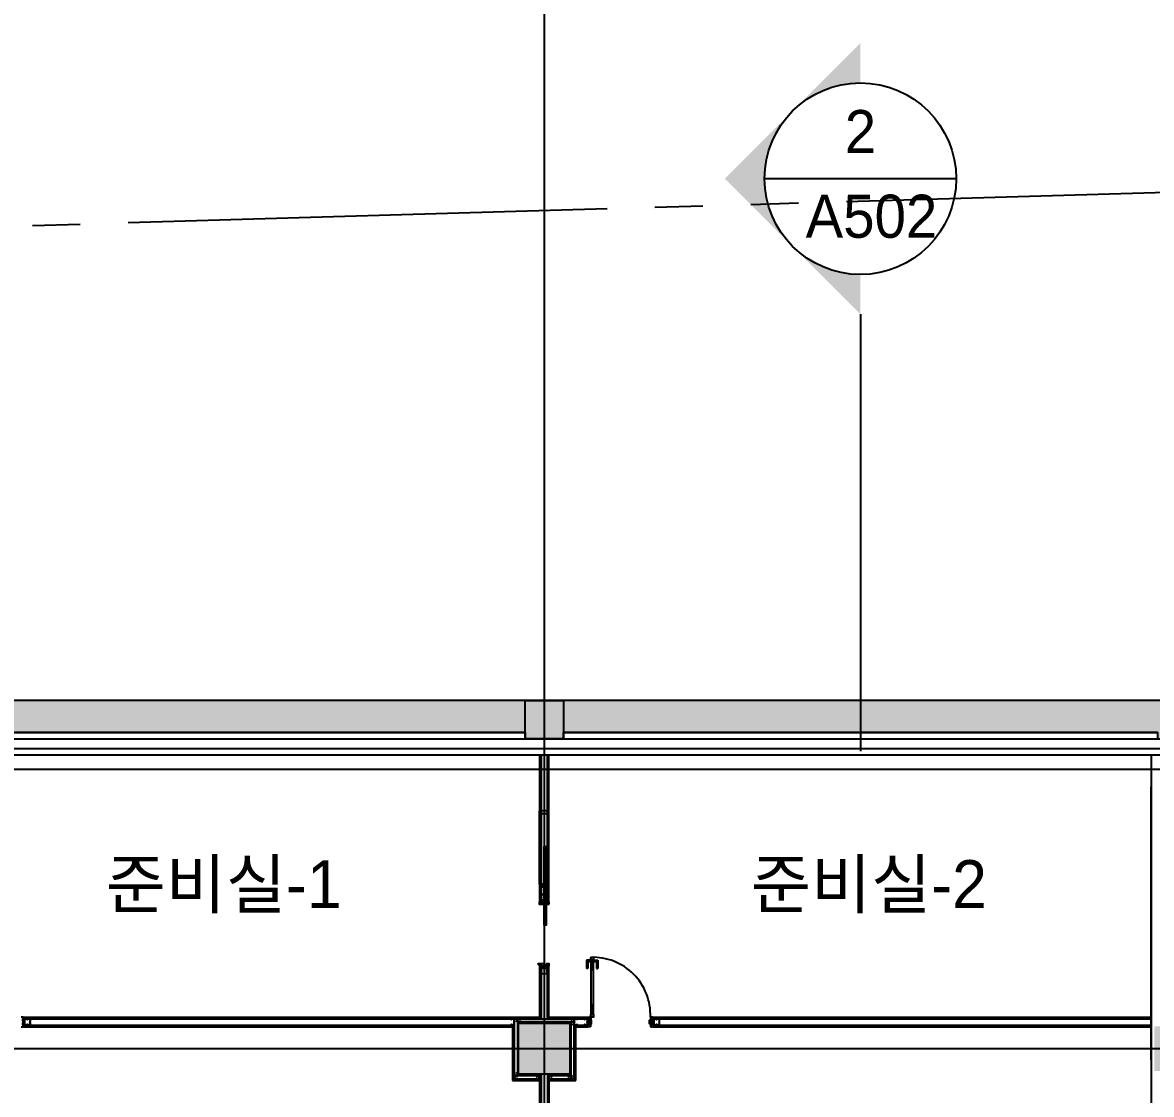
# Model space of a CAD drawing. Header units: metres. Extents: x 630750 to 860239, y 578133 to 726633.
# Drawn here: x 710038 to 727711, y 691096 to 707875 of the extents above; entities that cross this region are included whole.
import ezdxf
from ezdxf.enums import TextEntityAlignment as Align

# ---------------------------------------------------------------- set-up
doc = ezdxf.new("R2010")
doc.units = ezdxf.units.M
doc.header["$LTSCALE"] = 300
for name, pattern in [('SITE$0$ACAD$0$DASHED', [19.05, 12.7, -6.35]), ('SITE$0$PROPERTY', [37.5, 25, -2.5, 2.5, -2.5, 2.5, -2.5]), ('업무시설_xr-base$0$CONTINOUS', [0])]:
    doc.linetypes.add(name, pattern=pattern)
for name, color, linetype in [('A-CEN-1', 1, 'Continuous'), ('A-CON', 2, 'Continuous'), ('A-DOR', 4, 'Continuous'), ('A-SYM1', 7, 'Continuous'), ('A-TXT', 3, 'Continuous'), ('A-WAL-BLK', 3, 'Continuous'), ('A-WAL-DW', 7, 'Continuous'), ('A-WALL-CONC', 2, 'Continuous'), ('F-DOOR_FRAME', 4, 'Continuous'), ('KUK-DOOR', 4, 'Continuous'), ('KUK-DOOR-FRAME', 4, 'Continuous'), ('KUK-DRYWALL', 4, 'Continuous'), ('KUK-석고보드', 201, 'Continuous'), ('SITE$0$C-PROP', 72, 'SITE$0$ACAD$0$DASHED'), ('SYM', 7, 'Continuous')]:
    doc.layers.add(name, color=color, linetype=linetype)
doc.layers.add('tel 1구', color=7, linetype='Continuous', lineweight=5, true_color=0x0074cb)
doc.styles.add('돋움', font='')
doc.styles.get('돋움').set_extended_font_data('Dotum')

# ---------------------------------------------------------------- blocks, each defined once
blk = doc.blocks.new('힌지')
at = {"layer": 'F-DOOR_FRAME', "color": 175}
for p, q in [((444294, 289040, 0), (444262, 289040, 0)), ((444294, 289040, 0), (444262, 289040, 0)), ((444278, 289049, 0), (444278, 289021, 0))]:
    blk.add_line(p, q, dxfattribs=at)
at = {"layer": 'F-DOOR_FRAME', "color": 175, "elevation": 0}
for points in [[(444276, 289042), (444276, 289077), (444273, 289077), (444273, 289042), (444271, 289035, -0.190658), (444275, 289039)], [(444282, 289042), (444282, 289077), (444279, 289077), (444279, 289042), (444280, 289039, -0.190658), (444285, 289035)]]:
    blk.add_lwpolyline(points, format="xyb", close=True, dxfattribs=at)
at = {"layer": 'F-DOOR_FRAME', "color": 175}
blk.add_circle((444278, 289035, 0), 8, dxfattribs=at)
blk = doc.blocks.new('VIP화장실도어-1000')
at = {"layer": 'KUK-DOOR', "color": 1}
for p, q in [((1257083, 575369, 0), (1257118, 575419, 0)), ((1257083, 575319, 0), (1257118, 575369, 0)), ((1257083, 575269, 0), (1257118, 575319, 0)), ((1257083, 574671, 0), (1257118, 574721, 0)), ((1257083, 574621, 0), (1257118, 574671, 0)), ((1257083, 574571, 0), (1257118, 574621, 0))]:
    blk.add_line(p, q, dxfattribs=at)
at = {"layer": 'KUK-DOOR', "color": 8}
blk.add_line((1257083, 574721, 0), (1257118, 574721, 0), dxfattribs=at)
at = {"layer": 'KUK-DOOR', "color": 6}
for p, q in [((1257013, 574569, 0), (1257013, 574699, 0)), ((1257033, 574699, 0), (1257013, 574699, 0)), ((1257073, 574569, 0), (1257013, 574569, 0)), ((1257033, 574589, 0), (1257033, 574699, 0)), ((1257073, 574589, 0), (1257033, 574589, 0)), ((1257073, 574604, 0), (1257073, 574553, 0)), ((1257078, 574604, 0), (1257073, 574604, 0)), ((1257073, 574553, 0), (1257078, 574553, 6433)), ((1257123, 574604, -6433), (1257128, 574604, -6433)), ((1257128, 574553, -6433), (1257123, 574553, 0)), ((1257128, 574604, -6433), (1257128, 574553, -6433)), ((1257128, 574589, -6433), (1257168, 574589, -6433)), ((1257128, 574569, -6433), (1257188, 574569, -6433)), ((1257168, 574589, -6433), (1257168, 574699, -6433)), ((1257168, 574699, -6433), (1257188, 574699, -6433)), ((1257188, 574569, -6433), (1257188, 574699, -6433))]:
    blk.add_line(p, q, dxfattribs=at)
at = {"layer": 'KUK-DOOR', "color": 251}
for p, q in [((1257078, 574604, 0), (1257073, 574604, 0)), ((1257078, 574602, 0), (1257073, 574602, 0)), ((1257078, 574601, 0), (1257073, 574601, 0)), ((1257078, 574598, 0), (1257073, 574598, 0)), ((1257078, 574594, 0), (1257073, 574594, 0)), ((1257078, 574588, 0), (1257073, 574588, 0)), ((1257078, 574570, 0), (1257073, 574570, 0)), ((1257078, 574564, 0), (1257073, 574564, 0)), ((1257078, 574559, 0), (1257073, 574559, 0)), ((1257078, 574556, 0), (1257073, 574556, 0)), ((1257078, 574555, 0), (1257073, 574555, 0)), ((1257123, 574604, -6433), (1257128, 574604, -6433)), ((1257123, 574602, -6433), (1257128, 574602, -6433)), ((1257123, 574601, -6433), (1257128, 574601, -6433)), ((1257123, 574598, -6433), (1257128, 574598, -6433)), ((1257123, 574594, -6433), (1257128, 574594, -6433)), ((1257123, 574588, -6433), (1257128, 574588, -6433)), ((1257123, 574570, -6433), (1257128, 574570, -6433)), ((1257123, 574564, -6433), (1257128, 574564, -6433)), ((1257123, 574559, -6433), (1257128, 574559, -6433)), ((1257123, 574556, -6433), (1257128, 574556, -6433)), ((1257123, 574555, -6433), (1257128, 574555, -6433))]:
    blk.add_line(p, q, dxfattribs=at)
at = {"layer": 'KUK-DOOR', "color": 7, "elevation": 0}
for points in [[(1257123, 575419), (1257078, 575419), (1257078, 575459), (1257082, 575459), (1257082, 575459), (1257123, 575459), (1257123, 575419)], [(1257078, 575419), (1257078, 574571)], [(1257123, 574571), (1257123, 575419)], [(1257123, 574534), (1257123, 574525), (1257078, 574528), (1257078, 574571), (1257123, 574571), (1257123, 574534)]]:
    blk.add_lwpolyline(points, dxfattribs=at)
at = {"layer": 'KUK-DOOR', "color": 1, "elevation": 0}
blk.add_lwpolyline([(1257123, 575419), (1257083, 575419)], dxfattribs=at)
for points in [[(1257083, 575369), (1257083, 575419), (1257118, 575419), (1257118, 575369)], [(1257083, 575319), (1257083, 575369), (1257118, 575369), (1257118, 575319)], [(1257083, 575269), (1257083, 575319), (1257118, 575319), (1257118, 575269)], [(1257083, 574721), (1257083, 575269), (1257118, 575269), (1257118, 574721)], [(1257083, 574671), (1257083, 574721), (1257118, 574721), (1257118, 574671)], [(1257083, 574621), (1257083, 574671), (1257118, 574671), (1257118, 574621)], [(1257083, 574571), (1257083, 574621), (1257118, 574621), (1257118, 574571)]]:
    blk.add_lwpolyline(points, close=True, dxfattribs=at)
at = {"layer": 'KUK-DOOR', "color": 1}
blk.add_arc((1257089, 575425, 0), 901, 177.8483, 272.1517, dxfattribs=at)
blk = doc.blocks.new('con1')
at = {"layer": 'A-WALL-CONC', "linetype": '업무시설_xr-base$0$CONTINOUS'}
h = blk.add_hatch(color=253, dxfattribs=at)
h.dxf.hatch_style = 1
h.paths.add_polyline_path([(-374646, -269622), (-374446, -269622), (-374446, -269722), (-371796, -269722), (-371796, -267322), (-373346, -267322), (-373346, -267122), (-371796, -267122), (-371796, -260922), (-374446, -260922), (-374446, -267122), (-374346, -267122), (-374346, -267322), (-374446, -267322), (-374446, -268622), (-374646, -268622), (-374646, -260722), (-371596, -260722), (-371596, -269922), (-374646, -269922)], flags=17)
h.paths.add_polyline_path([(-391746, -248122), (-391746, -280472), (-393546, -280472), (-393546, -307972), (-398546, -307972), (-398546, -316999), (-351809, -331181), (-336470, -331181), (-334660, -325216), (-326598, -327662), (-326511, -327375), (-334860, -324841), (-335147, -325787), (-335530, -325670), (-335733, -326340), (-335350, -326456), (-336424, -329997), (-336807, -329881), (-337010, -330551), (-336628, -330667), (-336693, -330881), (-351764, -330881), (-352556, -330641), (-352397, -330114), (-353162, -329882), (-353322, -330408), (-362030, -327766), (-361870, -327240), (-362636, -327007), (-362795, -327534), (-374661, -323933), (-374501, -323407), (-375267, -323174), (-375427, -323701), (-380977, -322017), (-380817, -321490), (-381583, -321258), (-381742, -321784), (-392780, -318435), (-392649, -318004), (-393319, -317801), (-393362, -317945), (-397946, -316554), (-397946, -308572), (-393146, -308572), (-393146, -306522), (-391146, -306522), (-391146, -306122), (-392796, -306122), (-392796, -305522), (-393146, -305522), (-393146, -299422), (-391146, -299422), (-391146, -299022), (-393146, -299022), (-393146, -296322), (-392796, -296322), (-392796, -295622), (-393146, -295622), (-393146, -293122), (-391146, -293122), (-391146, -292722), (-393146, -292722), (-393146, -287472), (-391146, -287472), (-391146, -287072), (-393146, -287072), (-393146, -286422), (-392796, -286422), (-392796, -285722), (-393146, -285722), (-393146, -281172), (-392846, -281172), (-392846, -280872), (-391246, -280872), (-391246, -276472), (-391146, -276472), (-391146, -275872), (-391246, -275872), (-391246, -269872), (-391146, -269872), (-391146, -269272), (-391246, -269272), (-391246, -261372), (-391146, -261372), (-391146, -260772), (-391246, -260772), (-391246, -248722), (-391146, -248722), (-391146, -248622), (-384196, -248622), (-384196, -248722), (-383596, -248722), (-383596, -248622), (-374596, -248622), (-374596, -248722), (-373996, -248722), (-373996, -248622), (-364696, -248622), (-364696, -248722), (-364096, -248722), (-364096, -248622), (-354796, -248622), (-354796, -248722), (-354196, -248722), (-354196, -248622), (-344896, -248622), (-344896, -248722), (-344296, -248722), (-344296, -248622), (-334996, -248622), (-334996, -248722), (-334396, -248722), (-334396, -248622), (-325096, -248622), (-325096, -248722), (-324496, -248722), (-324496, -248622), (-318496, -248622), (-318496, -248722), (-317896, -248722), (-317896, -248622), (-309996, -248622), (-309996, -248722), (-309396, -248722), (-309396, -248622), (-302496, -248622), (-302496, -248722), (-301896, -248722), (-301896, -248522), (-299646, -248522), (-299646, -249472), (-302346, -249472), (-302346, -249672), (-299646, -249672), (-299646, -257472), (-302346, -257472), (-302346, -260722), (-302546, -260722), (-302546, -261422), (-302346, -261422), (-302346, -269222), (-302546, -269222), (-302546, -269922), (-302346, -269922), (-302346, -275822), (-302546, -275822), (-302546, -276522), (-302346, -276522), (-302346, -285722), (-302546, -285722), (-302546, -286422), (-302346, -286422), (-302346, -295622), (-302546, -295622), (-302546, -296322), (-302346, -296322), (-302346, -302072), (-302546, -302072), (-302546, -303072), (-302146, -303072), (-302146, -311972), (-302546, -311972), (-302546, -312972), (-302146, -312972), (-302146, -318572), (-302546, -318572), (-302546, -319572), (-302146, -319572), (-302146, -327072), (-302646, -327072), (-302646, -327872), (-302246, -327872), (-302246, -333872), (-302596, -333872), (-302596, -334572), (-302046, -334572), (-302046, -334903), (-302663, -334716), (-302721, -334907), (-301846, -335173), (-301846, -257872), (-299246, -257872), (-299246, -248122)])
h = blk.add_hatch(color=253, dxfattribs=at)
h.dxf.hatch_style = 1
h.paths.add_polyline_path([(-393546, -280472), (-393546, -307972), (-398546, -307972), (-398546, -316999), (-351809, -331181), (-336470, -331181), (-334660, -325216), (-326598, -327662), (-326511, -327375), (-334860, -324841), (-335147, -325787), (-335530, -325670), (-335733, -326340), (-335350, -326456), (-336424, -329997), (-336807, -329881), (-337010, -330551), (-336628, -330667), (-336693, -330881), (-351764, -330881), (-352556, -330641), (-352397, -330114), (-353162, -329882), (-353322, -330408), (-362030, -327766), (-361870, -327240), (-362636, -327007), (-362795, -327534), (-374661, -323933), (-374501, -323407), (-375267, -323174), (-375427, -323701), (-380977, -322017), (-380817, -321490), (-381583, -321258), (-381742, -321784), (-392780, -318435), (-392649, -318004), (-393319, -317801), (-393362, -317945), (-397946, -316554), (-397946, -308572), (-393146, -308572), (-393146, -306522), (-391146, -306522), (-391146, -306122), (-392796, -306122), (-392796, -305522), (-393146, -305522), (-393146, -299422), (-391146, -299422), (-391146, -299022), (-393146, -299022), (-393146, -296322), (-392796, -296322), (-392796, -295622), (-393146, -295622), (-393146, -293122), (-391146, -293122), (-391146, -292722), (-393146, -292722), (-393146, -287472), (-391146, -287472), (-391146, -287072), (-393146, -287072), (-393146, -286422), (-392796, -286422), (-392796, -285722), (-393146, -285722), (-393151, -281172), (-392846, -281172), (-392846, -280872), (-391246, -280872), (-391246, -276472), (-391146, -276472), (-391146, -275872), (-391246, -275872), (-391246, -269872), (-391146, -269872), (-391146, -269272), (-391246, -269272), (-391246, -261372), (-391146, -261372), (-391146, -260772), (-391246, -260772), (-391246, -248722), (-391146, -248722), (-391146, -248622), (-384196, -248622), (-384196, -248722), (-383596, -248722), (-383596, -248622), (-374596, -248622), (-374596, -248722), (-373996, -248722), (-373996, -248622), (-364696, -248622), (-364696, -248722), (-364096, -248722), (-364096, -248622), (-354796, -248622), (-354796, -248722), (-354196, -248722), (-354196, -248622), (-344896, -248622), (-344896, -248722), (-344296, -248722), (-344296, -248622), (-334996, -248622), (-334996, -248722), (-334396, -248722), (-334396, -248622), (-325096, -248622), (-325096, -248722), (-324496, -248722), (-324496, -248622), (-318496, -248622), (-318496, -248722), (-317896, -248722), (-317896, -248622), (-309996, -248622), (-309996, -248722), (-309396, -248722), (-309396, -248622), (-302496, -248622), (-302496, -248722), (-301896, -248722), (-301896, -248522), (-299646, -248522), (-299646, -249472), (-302346, -249472), (-302346, -249672), (-299646, -249672), (-299646, -257472), (-302346, -257472), (-302346, -260722), (-302546, -260722), (-302546, -261422), (-302346, -261422), (-302346, -269222), (-302546, -269222), (-302546, -269922), (-302346, -269922), (-302346, -275822), (-302546, -275822), (-302546, -276522), (-302346, -276522), (-302346, -285722), (-302546, -285722), (-302546, -286422), (-302346, -286422), (-302346, -295622), (-302546, -295622), (-302546, -296322), (-302346, -296322), (-302346, -302072), (-302546, -302072), (-302546, -303072), (-302146, -303072), (-302146, -311972), (-302546, -311972), (-302546, -312972), (-302146, -312972), (-302146, -318572), (-302546, -318572), (-302546, -319572), (-302146, -319572), (-302146, -327072), (-302646, -327072), (-302646, -327872), (-302246, -327872), (-302246, -333872), (-302596, -333872), (-302596, -334572), (-302046, -334572), (-302046, -334903), (-302663, -334716), (-302721, -334907), (-301846, -335173), (-301846, -257872), (-299246, -257872), (-299246, -248122), (-391746, -248122), (-391746, -280472)])
h = blk.add_hatch(color=253, dxfattribs=at)
h.dxf.hatch_style = 1
h.paths.add_polyline_path([(-302596, -253222), (-301896, -253222), (-301896, -253922), (-302596, -253922)])
h.paths.add_polyline_path([(-384246, -253222), (-383546, -253222), (-383546, -253922), (-384246, -253922)])
h.paths.add_polyline_path([(-335096, -253172), (-334296, -253172), (-334296, -253972), (-335096, -253972)])
h.paths.add_polyline_path([(-354896, -253172), (-354096, -253172), (-354096, -253972), (-354896, -253972)])
h.paths.add_polyline_path([(-374696, -253172), (-373896, -253172), (-373896, -253972), (-374696, -253972)])
h.paths.add_polyline_path([(-325196, -253172), (-324396, -253172), (-324396, -253972), (-325196, -253972)])
h.paths.add_polyline_path([(-364746, -253222), (-364046, -253222), (-364046, -253922), (-364746, -253922)])
h.paths.add_polyline_path([(-344946, -253222), (-344246, -253222), (-344246, -253922), (-344946, -253922)])
h.paths.add_polyline_path([(-310046, -253222), (-309346, -253222), (-309346, -253922), (-310046, -253922)])
h.paths.add_polyline_path([(-318596, -253172), (-317796, -253172), (-317796, -253972), (-318596, -253972)])
h.paths.add_polyline_path([(-384246, -310860), (-383446, -310860), (-383446, -311660), (-384246, -311660)])
h.paths.add_polyline_path([(-384246, -305472), (-383446, -305472), (-383446, -306272), (-384246, -306272)])
h.paths.add_polyline_path([(-384246, -295572), (-383446, -295572), (-383446, -296372), (-384246, -296372)])
h.paths.add_polyline_path([(-384196, -276472), (-383596, -276472), (-383596, -275872), (-384196, -275872)])
h.paths.add_polyline_path([(-384246, -285672), (-383446, -285672), (-383446, -286472), (-384246, -286472)])
h.paths.add_polyline_path([(-384296, -269172), (-383496, -269172), (-383496, -269972), (-384296, -269972)])
h.paths.add_polyline_path([(-384296, -260672), (-383496, -260672), (-383496, -261472), (-384296, -261472)])
h.paths.add_polyline_path([(-376996, -285572), (-376196, -285572), (-376196, -286372), (-376996, -286372)], flags=17)
h.paths.add_polyline_path([(-374696, -276572), (-373896, -276572), (-373896, -275772), (-374696, -275772)], flags=17)
h.paths.add_polyline_path([(-364696, -285772), (-364096, -285772), (-364096, -286372), (-364696, -286372)], flags=17)
h.paths.add_polyline_path([(-364796, -275772), (-363996, -275772), (-363996, -276572), (-364796, -276572)], flags=17)
edge = h.paths.add_edge_path(flags=16)
edge.add_arc((-376496, -295972), 450, 0, 360)
edge = h.paths.add_edge_path(flags=16)
edge.add_arc((-354496, -302572), 450, 0, 360)
edge = h.paths.add_edge_path(flags=16)
edge.add_arc((-364396, -295972), 350, 0, 360)
edge = h.paths.add_edge_path(flags=16)
edge.add_arc((-354496, -295972), 450, 0, 360)
edge = h.paths.add_edge_path(flags=16)
edge.add_arc((-344596, -302572), 350, 0, 360)
edge = h.paths.add_edge_path(flags=16)
edge.add_arc((-344596, -295972), 350, 0, 360)
edge = h.paths.add_edge_path(flags=16)
edge.add_arc((-364396, -302572), 350, 0, 360)
h.paths.add_polyline_path([(-375978, -305716), (-376744, -305483), (-376976, -306249), (-376210, -306481)], flags=17)
h.paths.add_polyline_path([(-378098, -312701), (-378863, -312469), (-379096, -313234), (-378330, -313467)], flags=16)
h.paths.add_polyline_path([(-354768, -312100), (-355533, -311867), (-355766, -312633), (-355000, -312865)], flags=17)
h.paths.add_polyline_path([(-347591, -314277), (-348357, -314045), (-348589, -314811), (-347823, -315043)], flags=17)
h.paths.add_polyline_path([(-349725, -321311), (-350491, -321078), (-350723, -321844), (-349958, -322076)], flags=17)
h.paths.add_polyline_path([(-359199, -318436), (-359964, -318204), (-360197, -318969), (-359431, -319202)], flags=17)
edge = h.paths.add_edge_path(flags=16)
edge.add_arc((-324746, -312472), 450, 0, 360)
h.paths.add_polyline_path([(-318596, -311972), (-317796, -311972), (-317796, -312972), (-318596, -312972)], flags=17)
edge = h.paths.add_edge_path(flags=16)
edge.add_arc((-335146, -312472), 350, 0, 360)
edge = h.paths.add_edge_path(flags=16)
edge.add_arc((-338617, -317419), 450, 0, 360)
h.paths.add_polyline_path([(-340252, -324185), (-341017, -323953), (-341250, -324719), (-340484, -324951)], flags=17)
edge = h.paths.add_edge_path(flags=17)
edge.add_arc((-324746, -319072), 450, 0, 360)
h.paths.add_polyline_path([(-318696, -318672), (-317696, -318672), (-317696, -319472), (-318696, -319472)], flags=17)
h.paths.add_polyline_path([(-310096, -327072), (-309296, -327072), (-309296, -327872), (-310096, -327872)])
h.paths.add_polyline_path([(-316096, -322372), (-316096, -325422), (-311308, -325422), (-311308, -325222), (-315896, -325222), (-315896, -322572), (-309696, -322572), (-309696, -325222), (-310308, -325222), (-310308, -325422), (-309496, -325422), (-309496, -322372)], flags=17)
edge = h.paths.add_edge_path(flags=17)
edge.add_arc((-324796, -327472), 400, 0, 360)
edge = h.paths.add_edge_path(flags=17)
edge.add_arc((-318196, -329272), 450, 0, 360)
h.paths.add_polyline_path([(-310096, -331472), (-309296, -331472), (-309296, -332272), (-310096, -332272)])
edge = h.paths.add_edge_path(flags=16)
edge.add_arc((-334696, -302572), 350, 0, 360)
edge = h.paths.add_edge_path(flags=17)
edge.add_arc((-334696, -286072), 350, 0, 360)
edge = h.paths.add_edge_path(flags=16)
edge.add_arc((-334696, -295972), 350, 0, 360)
edge = h.paths.add_edge_path(flags=17)
edge.add_arc((-344596, -286072), 450, 0, 360)
h.paths.add_polyline_path([(-318596, -295472), (-317796, -295472), (-317796, -296472), (-318596, -296472)], flags=17)
h.paths.add_polyline_path([(-318596, -302072), (-317796, -302072), (-317796, -303072), (-318596, -303072)], flags=17)
edge = h.paths.add_edge_path(flags=16)
edge.add_arc((-324796, -302572), 450, 0, 360)
edge = h.paths.add_edge_path(flags=16)
edge.add_arc((-324796, -295972), 450, 0, 360)
edge = h.paths.add_edge_path(flags=17)
edge.add_arc((-324796, -286072), 450, 0, 360)
edge = h.paths.add_edge_path(flags=17)
edge.add_arc((-334696, -276172), 450, 0, 360)
edge = h.paths.add_edge_path(flags=17)
edge.add_arc((-344596, -276172), 450, 0, 360)
h.paths.add_polyline_path([(-318596, -275772), (-317796, -275772), (-317796, -276572), (-318596, -276572)], flags=17)
h.paths.add_polyline_path([(-318596, -285672), (-317796, -285672), (-317796, -286472), (-318596, -286472)], flags=17)
edge = h.paths.add_edge_path(flags=17)
edge.add_arc((-324796, -276172), 450, 0, 360)
h.paths.add_polyline_path([(-364796, -260672), (-363996, -260672), (-363996, -261472), (-364796, -261472)])
h.paths.add_polyline_path([(-364796, -269172), (-363996, -269172), (-363996, -269972), (-364796, -269972)], flags=17)
h.paths.add_polyline_path([(-325196, -269172), (-324396, -269172), (-324396, -269972), (-325196, -269972)], flags=17)
h.paths.add_polyline_path([(-310846, -260722), (-310046, -260722), (-310046, -261522), (-310846, -261522)], flags=17)
h.paths.add_polyline_path([(-325196, -260672), (-324396, -260672), (-324396, -261472), (-325196, -261472)])
h.paths.add_polyline_path([(-335096, -260672), (-334296, -260672), (-334296, -261472), (-335096, -261472)])
h.paths.add_polyline_path([(-344996, -260672), (-344196, -260672), (-344196, -261472), (-344996, -261472)])
h.paths.add_polyline_path([(-354896, -260672), (-354096, -260672), (-354096, -261472), (-354896, -261472)])
h.paths.add_polyline_path([(-354896, -269172), (-354096, -269172), (-354096, -269972), (-354896, -269972)], flags=17)
h.paths.add_polyline_path([(-344996, -269172), (-344196, -269172), (-344196, -269972), (-344996, -269972)], flags=17)
h.paths.add_polyline_path([(-335096, -269172), (-334296, -269172), (-334296, -269972), (-335096, -269972)], flags=17)
h.paths.add_polyline_path([(-310146, -275772), (-309346, -275772), (-309346, -276572), (-310146, -276572)])
h.paths.add_polyline_path([(-310146, -269172), (-309346, -269172), (-309346, -269972), (-310146, -269972)])
h.paths.add_polyline_path([(-309946, -312172), (-309346, -312172), (-309346, -312772), (-309946, -312772)], flags=17)
h.paths.add_polyline_path([(-309946, -302272), (-309346, -302272), (-309346, -302872), (-309946, -302872)], flags=17)
h.paths.add_polyline_path([(-310146, -295572), (-309346, -295572), (-309346, -296372), (-310146, -296372)])
h.paths.add_polyline_path([(-310146, -285672), (-309346, -285672), (-309346, -286472), (-310146, -286472)])
h.paths.add_polyline_path([(-366407, -311180), (-366585, -311089), (-367173, -312249), (-366994, -312339)], flags=16)
h.paths.add_polyline_path([(-367582, -313499), (-367761, -313408), (-368303, -314479), (-368125, -314569)], flags=16)
h.paths.add_polyline_path([(-374501, -323407), (-375267, -323174), (-375499, -323940), (-374734, -324172)], flags=17)
h.paths.add_polyline_path([(-380817, -321490), (-381583, -321258), (-381815, -322024), (-381049, -322256)])
h.paths.add_polyline_path([(-319505, -329605), (-319563, -329797), (-318587, -330093), (-318529, -329901)], flags=17)
h.paths.add_polyline_path([(-317400, -330244), (-317458, -330435), (-316482, -330732), (-316423, -330540)], flags=17)
h.paths.add_polyline_path([(-315294, -330883), (-315352, -331074), (-314376, -331370), (-314318, -331179)], flags=17)
h.paths.add_polyline_path([(-313189, -331522), (-313247, -331713), (-312271, -332009), (-312213, -331818)], flags=17)
h.paths.add_polyline_path([(-311084, -332161), (-311142, -332352), (-310166, -332648), (-310108, -332457)], flags=17)
h.paths.add_polyline_path([(-308979, -332799), (-309037, -332991), (-308061, -333287), (-308003, -333096)])
h.paths.add_polyline_path([(-306873, -333438), (-306932, -333630), (-305955, -333926), (-305897, -333734)])
h.paths.add_polyline_path([(-321610, -328966), (-321668, -329158), (-320692, -329454), (-320634, -329263)], flags=17)
h.paths.add_polyline_path([(-304768, -334077), (-304826, -334268), (-303850, -334565), (-303792, -334373)])
h.paths.add_polyline_path([(-366380, -308837), (-366525, -309124), (-365780, -309502), (-365997, -309930), (-365819, -310020), (-365282, -308961), (-368993, -307835), (-369051, -308027), (-368955, -308056), (-369303, -309204), (-369399, -309175), (-369457, -309366), (-369362, -309396), (-371191, -315424), (-373727, -314655), (-371897, -308626), (-370414, -309076), (-370356, -308885), (-371839, -308435), (-371491, -307286), (-370008, -307736), (-369950, -307545), (-371624, -307037), (-373976, -314788), (-369001, -316298), (-368713, -315729), (-368891, -315638), (-369104, -316057), (-370999, -315482), (-368764, -308114)], flags=17)
edge = h.paths.add_edge_path()
edge.add_line((-317996, -269122), (-318196, -269122))
edge.add_line((-318196, -266622), (-317996, -266622))
edge.add_line((-318196, -265972), (-318196, -266622))
edge.add_line((-318196, -269122), (-318196, -269672))
edge.add_line((-317996, -269472), (-317996, -269122))
edge.add_line((-317996, -266622), (-317996, -265972))
edge.add_line((-317071, -260922), (-317071, -260722))
edge.add_line((-317071, -260722), (-314896, -260722))
edge.add_line((-314896, -260722), (-314896, -260922))
edge.add_line((-314896, -260922), (-317071, -260922))
edge.add_line((-318196, -265972), (-321996, -265972))
edge.add_line((-321996, -265972), (-321996, -262022))
edge.add_line((-321996, -262022), (-321796, -262022))
edge.add_line((-321796, -262022), (-321796, -262922))
edge.add_line((-321796, -262922), (-321696, -262922))
edge.add_line((-321696, -262922), (-321696, -263122))
edge.add_line((-321696, -263122), (-321796, -263122))
edge.add_line((-321796, -263122), (-321796, -265772))
edge.add_line((-321796, -265772), (-314196, -265772))
edge.add_line((-314196, -265772), (-314196, -263122))
edge.add_line((-314196, -263122), (-320696, -263122))
edge.add_line((-320696, -263122), (-320696, -262922))
edge.add_line((-320696, -262922), (-319546, -262922))
edge.add_line((-319546, -262922), (-319546, -260922))
edge.add_line((-319546, -260922), (-321796, -260922))
edge.add_line((-321796, -260922), (-321796, -261022))
edge.add_line((-321796, -261022), (-321996, -261022))
edge.add_line((-321996, -261022), (-321996, -260722))
edge.add_line((-321996, -260722), (-317771, -260722))
edge.add_line((-317771, -260722), (-317771, -260922))
edge.add_line((-317996, -269472), (-314196, -269472))
edge.add_line((-314196, -269472), (-314196, -265972))
edge.add_line((-314196, -265972), (-317996, -265972))
edge.add_line((-317771, -260922), (-319346, -260922))
edge.add_line((-319346, -260922), (-319346, -262922))
edge.add_line((-319346, -262922), (-314196, -262922))
edge.add_line((-314196, -262922), (-314196, -260722))
edge.add_line((-314196, -260722), (-313996, -260722))
edge.add_line((-313996, -260722), (-313996, -269672))
edge.add_line((-313996, -269672), (-318196, -269672))
edge.add_line((-309346, -286472), (-309346, -312772))
edge.add_line((-309546, -302872), (-309546, -312172))
edge.add_line((-309546, -296372), (-309546, -302272))
edge.add_line((-309546, -286472), (-309546, -295572))
edge.add_line((-375427, -323701), (-380977, -322017))
edge.add_line((-334860, -324841), (-335147, -325787))
edge.add_line((-334660, -325216), (-334860, -325874))
edge.add_line((-324796, -328209), (-324796, -327872))
edge.add_line((-324596, -328060), (-324596, -327819))
edge.add_line((-324796, -328209), (-322797, -328815))
edge.add_line((-322797, -328815), (-322739, -328624))
edge.add_line((-322739, -328624), (-324596, -328060))
edge.add_line((-337531, -334677), (-338201, -334474))
edge.add_line((-338201, -334474), (-338404, -335144))
edge.add_line((-338404, -335144), (-337734, -335347))
edge.add_line((-337734, -335347), (-337531, -334677))
edge = h.paths.add_edge_path()
edge.add_line((-339858, -323400), (-339800, -323209))
edge.add_line((-339800, -323209), (-337930, -317052))
edge.add_line((-337930, -317052), (-338217, -316965))
edge.add_line((-338217, -316965), (-338268, -317133))
edge.add_arc((-338617, -317419), 450, -73.1135, 39.3318, ccw=False)
edge.add_line((-338486, -317849), (-340145, -323313))
edge.add_line((-340145, -323313), (-339858, -323400))
at = {"layer": 'A-CON'}
for points in [[(-364096, -248622), (-354796, -248622), (-354796, -248722), (-354196, -248722), (-354196, -248622), (-344896, -248622), (-344896, -248722), (-344296, -248722), (-344296, -248622), (-334996, -248622), (-334996, -248722), (-334396, -248722), (-334396, -248622), (-325096, -248622)], [(-301846, -335173), (-301846, -257872), (-299246, -257872), (-299246, -248122), (-391746, -248122)]]:
    blk.add_lwpolyline(points, dxfattribs=at)
for points in [[(-354796, -248122), (-354196, -248122), (-354196, -248722), (-354796, -248722)], [(-354896, -253172), (-354096, -253172), (-354096, -253972), (-354896, -253972)]]:
    blk.add_lwpolyline(points, close=True, dxfattribs=at)
at = {"layer": 'A-WALL-CONC'}
for p, q in [((-302496, -248122), (-364096, -248122)), ((-354796, -248622), (-364096, -248622)), ((-344896, -248622), (-354196, -248622))]:
    blk.add_line(p, q, dxfattribs=at)
blk = doc.blocks.new('미닫이문1200')
at = {"layer": 'A-DOR'}
blk.add_line((1280, -150), (2390, -150), dxfattribs=at)
for points in [[(0, 0), (40, 0), (40, -65), (20, -65), (20, -115), (40, -115), (40, -150), (0, -150)], [(1280, 0), (1240, 0), (1240, -65), (1280, -65)], [(2430, 0), (2390, 0), (2390, 0), (2390, 0), (2390, 0), (2390, 0), (2390, -150), (2430, -150)], [(1870, -75), (1870, -105), (640, -105), (640, -75)], [(1280, -115), (1240, -115), (1240, -150), (1280, -150)]]:
    blk.add_lwpolyline(points, close=True, dxfattribs=at)
at = {"layer": 'A-WAL-DW'}
blk.add_line((1280, 0), (2430, 0), dxfattribs=at)

msp = doc.modelspace()

# ---------------------------------------------------------------- hatches: boundary and pattern name
at = {"layer": 'A-SYM1'}
h = msp.add_hatch(color=3, dxfattribs=at)
h.paths.add_polyline_path([(721033.2, 705430.9), (722093.9, 706491.6, 0.4142136), (722093.9, 704370.3)])
h.paths.add_polyline_path([(722093.9, 706491.6), (723154.6, 707552.3), (723154.6, 706930.9, 0.1989124)])
h.paths.add_polyline_path([(722093.9, 704370.3, 0.1989124), (723154.6, 703930.9), (723154.6, 703309.6)])
at = {"layer": 'SYM'}
h = msp.add_hatch(color=3, dxfattribs=at)
h.paths.add_polyline_path([(721033.2, 705430.9), (722093.9, 706491.6, 0.4142136), (722093.9, 704370.3)])
h.paths.add_polyline_path([(722093.9, 706491.6), (723154.6, 707552.3), (723154.6, 706930.9, 0.1989124)])
h.paths.add_polyline_path([(722093.9, 704370.3, 0.1989124), (723154.6, 703930.9), (723154.6, 703309.6)])

# ---------------------------------------------------------------- linework, layer by layer
at = {"layer": 'A-CEN-1', "linetype": 'Continuous'}
for p, q in [((718204.4, 708258.8), (718204.4, 640745.8)), ((796986.4, 696181.7), (657202.6, 696181.7)), ((796986.4, 691810.2), (657202.6, 691810.2))]:
    msp.add_line(p, q, dxfattribs=at)
at = {"layer": 'A-CON'}
for points in [[(717904.4, 697260.2), (718504.4, 697260.2), (718504.4, 696660.2), (717904.4, 696660.2)], [(717804.4, 692210.2), (718604.4, 692210.2), (718604.4, 691410.2), (717804.4, 691410.2)]]:
    msp.add_lwpolyline(points, close=True, dxfattribs=at)
at = {"layer": 'A-WAL-BLK'}
for p, q in [((681554.4, 696660.2), (770504.4, 696660.2)), ((708104.4, 696510.2), (770354.4, 696510.2))]:
    msp.add_line(p, q, dxfattribs=at)
at = {"layer": 'A-WAL-DW'}
for p, q in [((708104.4, 696410.2), (738204.5, 696410.2)), ((727704.4, 691635.2), (727704.4, 695910.2)), ((718129.4, 693105.2), (718279.4, 693105.2))]:
    msp.add_line(p, q, dxfattribs=at)
at = {"layer": 'A-WAL-DW', "color": 8}
for p, q in [((727704.4, 696410.2), (727704.4, 684710.2)), ((718129.4, 691410.2), (718129.4, 684710.2)), ((718141.9, 691410.2), (718141.9, 684710.2)), ((718154.4, 691410.2), (718154.4, 684710.2)), ((718254.4, 691410.2), (718254.4, 684710.2)), ((718266.9, 691410.2), (718266.9, 684710.2)), ((718279.4, 691410.2), (718279.4, 684710.2))]:
    msp.add_line(p, q, dxfattribs=at)
at = {"layer": 'KUK-DOOR-FRAME'}
for points in [[(718281.4, 694075.2), (718281.4, 694075.2), (718281.4, 694075.2), (718281.4, 694075.2), (718281.4, 694075.2), (718281.4, 694099.2), (718281.4, 694105.2), (718277.9, 694105.2), (718251.4, 694105.2), (718251.4, 694100.2), (718216.4, 694100.2), (718216.4, 694105.2), (718192.4, 694105.2), (718192.4, 694100.2), (718157.4, 694100.2), (718157.4, 694105.2), (718127.4, 694105.2), (718127.4, 694099.2), (718127.4, 694099.2), (718127.4, 694075.2), (718185.4, 694075.2), (718185.4, 694085.2), (718223.4, 694085.2), (718223.4, 694075.2), (718281.4, 694075.2)], [(710018, 692153.2), (710042, 692153.2), (710048, 692153.2), (710048, 692156.7), (710048, 692183.2), (710043, 692183.2), (710043, 692218.2), (710048, 692218.2), (710048, 692242.2), (710043, 692242.2), (710043, 692277.2), (710048, 692277.2), (710048, 692307.2), (710042, 692307.2), (710042, 692307.2), (710018, 692307.2)], [(718929.4, 692153.2), (718929.4, 692153.2), (718929.4, 692153.2), (718929.4, 692153.2), (718929.4, 692153.2), (718905.4, 692153.2), (718899.4, 692153.2), (718899.4, 692156.7), (718899.4, 692183.2), (718904.4, 692183.2), (718904.4, 692218.2), (718899.4, 692218.2), (718899.4, 692242.2), (718904.4, 692242.2), (718904.4, 692277.2), (718899.4, 692277.2), (718899.4, 692307.2), (718905.4, 692307.2), (718905.4, 692307.2), (718929.4, 692307.2), (718929.4, 692249.2), (718919.4, 692249.2), (718919.4, 692211.2), (718929.4, 692211.2), (718929.4, 692153.2)], [(719869.4, 692153.2), (719869.4, 692153.2), (719869.4, 692153.2), (719869.4, 692153.2), (719869.4, 692153.2), (719893.4, 692153.2), (719899.4, 692153.2), (719899.4, 692156.7), (719899.4, 692183.2), (719894.4, 692183.2), (719894.4, 692218.2), (719899.4, 692218.2), (719899.4, 692242.2), (719894.4, 692242.2), (719894.4, 692277.2), (719899.4, 692277.2), (719899.4, 692307.2), (719893.4, 692307.2), (719893.4, 692307.2), (719869.4, 692307.2), (719869.4, 692249.2), (719879.4, 692249.2), (719879.4, 692211.2), (719869.4, 692211.2), (719869.4, 692153.2)]]:
    msp.add_lwpolyline(points, dxfattribs=at)
at = {"layer": 'KUK-DOOR-FRAME', "extrusion": (0, -1.80681e-09, 1)}
for points in [[(718919.4, 692211.2), (718929.4, 692211.2), (718929.4, 692201.2), (718944.4, 692201.2), (718944.4, 692259.2), (718929.4, 692259.2), (718929.4, 692249.2), (718919.4, 692249.2), (718919.4, 692211.2)], [(719879.4, 692211.2), (719869.4, 692211.2), (719869.4, 692201.2), (719854.4, 692201.2), (719854.4, 692259.2), (719869.4, 692259.2), (719869.4, 692249.2), (719879.4, 692249.2), (719879.4, 692211.2)]]:
    msp.add_lwpolyline(points, dxfattribs=at)
at = {"layer": 'KUK-DRYWALL'}
for p, q in [((718154.4, 696410.2), (718154.4, 694105.2)), ((718254.4, 694105.2), (718254.4, 696410.2)), ((718154.4, 693105.2), (718154.4, 692280.2)), ((718254.4, 692280.2), (718254.4, 693105.2)), ((710048, 692167.7), (710048, 692292.7)), ((710048, 692280.2), (718899.4, 692280.2)), ((710058, 692292.7), (710058, 692305.2)), ((717734.4, 692280.2), (717734.4, 691340.2)), ((717784.4, 692280.2), (717784.4, 691390.2)), ((718674.4, 691340.2), (718674.4, 692280.2)), ((719899.4, 692280.2), (727704.4, 692280.2)), ((710048, 692180.2), (717734.4, 692180.2)), ((710058, 692155.2), (710058, 692167.7)), ((718674.4, 692230.2), (717784.4, 692230.2)), ((718624.4, 691340.2), (718624.4, 692230.2)), ((718674.4, 692180.2), (718899.4, 692180.2)), ((719899.4, 692180.2), (727704.4, 692180.2)), ((717734.4, 691390.2), (718129.4, 691390.2)), ((718279.4, 691390.2), (718624.4, 691390.2)), ((717734.4, 691340.2), (718129.4, 691340.2)), ((718279.4, 691340.2), (718674.4, 691340.2))]:
    msp.add_line(p, q, dxfattribs=at)
at = {"layer": 'KUK-DRYWALL', "color": 8}
for points in [[(718244.4, 694181.2), (718244.4, 694180.2), (718254.4, 694180.2), (718254.4, 694200.2, -1), (718254.4, 694205.2), (718254.4, 694225.2), (718210.9, 694225.2, -0.5899975), (718197.9, 694225.2), (718154.4, 694225.2), (718154.4, 694205.2, -1), (718154.4, 694200.2), (718154.4, 694180.2), (718164.4, 694180.2), (718164.4, 694185.2), (718163.4, 694185.2), (718163.4, 694181.2), (718155.4, 694181.2), (718155.4, 694199.4, 0.745356), (718155.4, 694206.1), (718155.4, 694224.2), (718197.3, 694224.2, 0.5427831), (718211.5, 694224.2), (718253.4, 694224.2), (718253.4, 694206.1, 0.745356), (718253.4, 694199.4), (718253.4, 694181.2), (718245.4, 694181.2), (718245.4, 694185.2), (718244.4, 694185.2), (718244.4, 694180.2)], [(718244.4, 694179.2), (718244.4, 694180.2), (718254.4, 694180.2), (718254.4, 694160.2, 1), (718254.4, 694155.2), (718254.4, 694135.2), (718210.9, 694135.2, 0.5899975), (718197.9, 694135.2), (718154.4, 694135.2), (718154.4, 694155.2, 1), (718154.4, 694160.2), (718154.4, 694180.2), (718164.4, 694180.2), (718164.4, 694175.2), (718163.4, 694175.2), (718163.4, 694179.2), (718155.4, 694179.2), (718155.4, 694161.1, -0.745356), (718155.4, 694154.4), (718155.4, 694136.2), (718197.3, 694136.2, -0.5427831), (718211.5, 694136.2), (718253.4, 694136.2), (718253.4, 694154.4, -0.745356), (718253.4, 694161.1), (718253.4, 694179.2), (718245.4, 694179.2), (718245.4, 694175.2), (718244.4, 694175.2), (718244.4, 694180.2)], [(718244.4, 693031.2), (718244.4, 693030.2), (718254.4, 693030.2), (718254.4, 693050.2, -1), (718254.4, 693055.2), (718254.4, 693075.2), (718210.9, 693075.2, -0.5899975), (718197.9, 693075.2), (718154.4, 693075.2), (718154.4, 693055.2, -1), (718154.4, 693050.2), (718154.4, 693030.2), (718164.4, 693030.2), (718164.4, 693035.2), (718163.4, 693035.2), (718163.4, 693031.2), (718155.4, 693031.2), (718155.4, 693049.4, 0.745356), (718155.4, 693056.1), (718155.4, 693074.2), (718197.3, 693074.2, 0.5427831), (718211.5, 693074.2), (718253.4, 693074.2), (718253.4, 693056.1, 0.745356), (718253.4, 693049.4), (718253.4, 693031.2), (718245.4, 693031.2), (718245.4, 693035.2), (718244.4, 693035.2), (718244.4, 693030.2)], [(718244.4, 693029.2), (718244.4, 693030.2), (718254.4, 693030.2), (718254.4, 693010.2, 1), (718254.4, 693005.2), (718254.4, 692985.2), (718210.9, 692985.2, 0.5899975), (718197.9, 692985.2), (718154.4, 692985.2), (718154.4, 693005.2, 1), (718154.4, 693010.2), (718154.4, 693030.2), (718164.4, 693030.2), (718164.4, 693025.2), (718163.4, 693025.2), (718163.4, 693029.2), (718155.4, 693029.2), (718155.4, 693011.1, -0.745356), (718155.4, 693004.4), (718155.4, 692986.2), (718197.3, 692986.2, -0.5427831), (718211.5, 692986.2), (718253.4, 692986.2), (718253.4, 693004.4, -0.745356), (718253.4, 693011.1), (718253.4, 693029.2), (718245.4, 693029.2), (718245.4, 693025.2), (718244.4, 693025.2), (718244.4, 693030.2)], [(710110, 692190.2), (710111, 692190.2), (710111, 692180.2), (710091, 692180.2, 1), (710086, 692180.2), (710066, 692180.2), (710066, 692223.7, 0.5899975), (710066, 692236.7), (710066, 692280.2), (710086, 692280.2, 1), (710091, 692280.2), (710111, 692280.2), (710111, 692270.2), (710106, 692270.2), (710106, 692271.2), (710110, 692271.2), (710110, 692279.2), (710091.9, 692279.2, -0.745356), (710085.1, 692279.2), (710067, 692279.2), (710067, 692237.3, -0.5427831), (710067, 692223.2), (710067, 692181.2), (710085.1, 692181.2, -0.745356), (710091.9, 692181.2), (710110, 692181.2), (710110, 692189.2), (710106, 692189.2), (710106, 692190.2), (710111, 692190.2)], [(710112, 692190.2), (710111, 692190.2), (710111, 692180.2), (710131, 692180.2, -1), (710136, 692180.2), (710156, 692180.2), (710156, 692223.7, -0.5899975), (710156, 692236.7), (710156, 692280.2), (710136, 692280.2, -1), (710131, 692280.2), (710111, 692280.2), (710111, 692270.2), (710116, 692270.2), (710116, 692271.2), (710112, 692271.2), (710112, 692279.2), (710130.1, 692279.2, 0.745356), (710136.9, 692279.2), (710155, 692279.2), (710155, 692237.3, 0.5427831), (710155, 692223.2), (710155, 692181.2), (710136.9, 692181.2, 0.745356), (710130.1, 692181.2), (710112, 692181.2), (710112, 692189.2), (710116, 692189.2), (710116, 692190.2), (710111, 692190.2)], [(717690.4, 692190.2), (717689.4, 692190.2), (717689.4, 692180.2), (717709.4, 692180.2, -1), (717714.4, 692180.2), (717734.4, 692180.2), (717734.4, 692223.7, -0.5899975), (717734.4, 692236.7), (717734.4, 692280.2), (717714.4, 692280.2, -1), (717709.4, 692280.2), (717689.4, 692280.2), (717689.4, 692270.2), (717694.4, 692270.2), (717694.4, 692271.2), (717690.4, 692271.2), (717690.4, 692279.2), (717708.5, 692279.2, 0.745356), (717715.2, 692279.2), (717733.4, 692279.2), (717733.4, 692237.3, 0.5427831), (717733.4, 692223.2), (717733.4, 692181.2), (717715.2, 692181.2, 0.745356), (717708.5, 692181.2), (717690.4, 692181.2), (717690.4, 692189.2), (717694.4, 692189.2), (717694.4, 692190.2), (717689.4, 692190.2)], [(717744.4, 692236.2), (717744.4, 692235.2), (717734.4, 692235.2), (717734.4, 692255.2, 1), (717734.4, 692260.2), (717734.4, 692280.2), (717752.9, 692280.2, 0.5899975), (717765.9, 692280.2), (717784.4, 692280.2), (717784.4, 692260.2, 1), (717784.4, 692255.2), (717784.4, 692235.2), (717774.4, 692235.2), (717774.4, 692240.2), (717775.4, 692240.2), (717775.4, 692236.2), (717783.4, 692236.2), (717783.4, 692254.4, -0.745356), (717783.4, 692261.1), (717783.4, 692279.2), (717766.5, 692279.2, -0.5427831), (717752.3, 692279.2), (717735.4, 692279.2), (717735.4, 692261.1, -0.745356), (717735.4, 692254.4), (717735.4, 692236.2), (717743.4, 692236.2), (717743.4, 692240.2), (717744.4, 692240.2), (717744.4, 692235.2)], [(717828.4, 692240.2), (717829.4, 692240.2), (717829.4, 692230.2), (717809.4, 692230.2, 1), (717804.4, 692230.2), (717784.4, 692230.2), (717784.4, 692248.7, 0.5899975), (717784.4, 692261.7), (717784.4, 692280.2), (717804.4, 692280.2, 1), (717809.4, 692280.2), (717829.4, 692280.2), (717829.4, 692270.2), (717824.4, 692270.2), (717824.4, 692271.2), (717828.4, 692271.2), (717828.4, 692279.2), (717810.2, 692279.2, -0.745356), (717803.5, 692279.2), (717785.4, 692279.2), (717785.4, 692262.3, -0.5427831), (717785.4, 692248.2), (717785.4, 692231.2), (717803.5, 692231.2, -0.745356), (717810.2, 692231.2), (717828.4, 692231.2), (717828.4, 692239.2), (717824.4, 692239.2), (717824.4, 692240.2), (717829.4, 692240.2)], [(718630.4, 692240.2), (718629.4, 692240.2), (718629.4, 692230.2), (718649.4, 692230.2, -1), (718654.4, 692230.2), (718674.4, 692230.2), (718674.4, 692248.7, -0.5899975), (718674.4, 692261.7), (718674.4, 692280.2), (718654.4, 692280.2, -1), (718649.4, 692280.2), (718629.4, 692280.2), (718629.4, 692270.2), (718634.4, 692270.2), (718634.4, 692271.2), (718630.4, 692271.2), (718630.4, 692279.2), (718648.5, 692279.2, 0.745356), (718655.2, 692279.2), (718673.4, 692279.2), (718673.4, 692262.3, 0.5427831), (718673.4, 692248.2), (718673.4, 692231.2), (718655.2, 692231.2, 0.745356), (718648.5, 692231.2), (718630.4, 692231.2), (718630.4, 692239.2), (718634.4, 692239.2), (718634.4, 692240.2), (718629.4, 692240.2)], [(718718.4, 692190.2), (718719.4, 692190.2), (718719.4, 692180.2), (718699.4, 692180.2, 1), (718694.4, 692180.2), (718674.4, 692180.2), (718674.4, 692223.7, 0.5899975), (718674.4, 692236.7), (718674.4, 692280.2), (718694.4, 692280.2, 1), (718699.4, 692280.2), (718719.4, 692280.2), (718719.4, 692270.2), (718714.4, 692270.2), (718714.4, 692271.2), (718718.4, 692271.2), (718718.4, 692279.2), (718700.2, 692279.2, -0.745356), (718693.5, 692279.2), (718675.4, 692279.2), (718675.4, 692237.3, -0.5427831), (718675.4, 692223.2), (718675.4, 692181.2), (718693.5, 692181.2, -0.745356), (718700.2, 692181.2), (718718.4, 692181.2), (718718.4, 692189.2), (718714.4, 692189.2), (718714.4, 692190.2), (718719.4, 692190.2)], [(718837.4, 692190.2), (718836.4, 692190.2), (718836.4, 692180.2), (718856.4, 692180.2, -1), (718861.4, 692180.2), (718881.4, 692180.2), (718881.4, 692223.7, -0.5899975), (718881.4, 692236.7), (718881.4, 692280.2), (718861.4, 692280.2, -1), (718856.4, 692280.2), (718836.4, 692280.2), (718836.4, 692270.2), (718841.4, 692270.2), (718841.4, 692271.2), (718837.4, 692271.2), (718837.4, 692279.2), (718855.5, 692279.2, 0.745356), (718862.2, 692279.2), (718880.4, 692279.2), (718880.4, 692237.3, 0.5427831), (718880.4, 692223.2), (718880.4, 692181.2), (718862.2, 692181.2, 0.745356), (718855.5, 692181.2), (718837.4, 692181.2), (718837.4, 692189.2), (718841.4, 692189.2), (718841.4, 692190.2), (718836.4, 692190.2)], [(719961.4, 692190.2), (719962.4, 692190.2), (719962.4, 692180.2), (719942.4, 692180.2, 1), (719937.4, 692180.2), (719917.4, 692180.2), (719917.4, 692223.7, 0.5899975), (719917.4, 692236.7), (719917.4, 692280.2), (719937.4, 692280.2, 1), (719942.4, 692280.2), (719962.4, 692280.2), (719962.4, 692270.2), (719957.4, 692270.2), (719957.4, 692271.2), (719961.4, 692271.2), (719961.4, 692279.2), (719943.2, 692279.2, -0.745356), (719936.5, 692279.2), (719918.4, 692279.2), (719918.4, 692237.3, -0.5427831), (719918.4, 692223.2), (719918.4, 692181.2), (719936.5, 692181.2, -0.745356), (719943.2, 692181.2), (719961.4, 692181.2), (719961.4, 692189.2), (719957.4, 692189.2), (719957.4, 692190.2), (719962.4, 692190.2)], [(719963.4, 692190.2), (719962.4, 692190.2), (719962.4, 692180.2), (719982.4, 692180.2, -1), (719987.4, 692180.2), (720007.4, 692180.2), (720007.4, 692223.7, -0.5899975), (720007.4, 692236.7), (720007.4, 692280.2), (719987.4, 692280.2, -1), (719982.4, 692280.2), (719962.4, 692280.2), (719962.4, 692270.2), (719967.4, 692270.2), (719967.4, 692271.2), (719963.4, 692271.2), (719963.4, 692279.2), (719981.5, 692279.2, 0.745356), (719988.2, 692279.2), (720006.4, 692279.2), (720006.4, 692237.3, 0.5427831), (720006.4, 692223.2), (720006.4, 692181.2), (719988.2, 692181.2, 0.745356), (719981.5, 692181.2), (719963.4, 692181.2), (719963.4, 692189.2), (719967.4, 692189.2), (719967.4, 692190.2), (719962.4, 692190.2)], [(718634.4, 692186.2), (718634.4, 692185.2), (718624.4, 692185.2), (718624.4, 692205.2, 1), (718624.4, 692210.2), (718624.4, 692230.2), (718642.9, 692230.2, 0.5899975), (718655.9, 692230.2), (718674.4, 692230.2), (718674.4, 692210.2, 1), (718674.4, 692205.2), (718674.4, 692185.2), (718664.4, 692185.2), (718664.4, 692190.2), (718665.4, 692190.2), (718665.4, 692186.2), (718673.4, 692186.2), (718673.4, 692204.4, -0.745356), (718673.4, 692211.1), (718673.4, 692229.2), (718656.5, 692229.2, -0.5427831), (718642.3, 692229.2), (718625.4, 692229.2), (718625.4, 692211.1, -0.745356), (718625.4, 692204.4), (718625.4, 692186.2), (718633.4, 692186.2), (718633.4, 692190.2), (718634.4, 692190.2), (718634.4, 692185.2)], [(717744.4, 691434.2), (717744.4, 691435.2), (717734.4, 691435.2), (717734.4, 691415.2, -1), (717734.4, 691410.2), (717734.4, 691390.2), (717752.9, 691390.2, -0.5899975), (717765.9, 691390.2), (717784.4, 691390.2), (717784.4, 691410.2, -1), (717784.4, 691415.2), (717784.4, 691435.2), (717774.4, 691435.2), (717774.4, 691430.2), (717775.4, 691430.2), (717775.4, 691434.2), (717783.4, 691434.2), (717783.4, 691416.1, 0.745356), (717783.4, 691409.4), (717783.4, 691391.2), (717766.5, 691391.2, 0.5427831), (717752.3, 691391.2), (717735.4, 691391.2), (717735.4, 691409.4, 0.745356), (717735.4, 691416.1), (717735.4, 691434.2), (717743.4, 691434.2), (717743.4, 691430.2), (717744.4, 691430.2), (717744.4, 691435.2)], [(717778.4, 691350.2), (717779.4, 691350.2), (717779.4, 691340.2), (717759.4, 691340.2, 1), (717754.4, 691340.2), (717734.4, 691340.2), (717734.4, 691358.7, 0.5899975), (717734.4, 691371.7), (717734.4, 691390.2), (717754.4, 691390.2, 1), (717759.4, 691390.2), (717779.4, 691390.2), (717779.4, 691380.2), (717774.4, 691380.2), (717774.4, 691381.2), (717778.4, 691381.2), (717778.4, 691389.2), (717760.2, 691389.2, -0.745356), (717753.5, 691389.2), (717735.4, 691389.2), (717735.4, 691372.3, -0.5427831), (717735.4, 691358.2), (717735.4, 691341.2), (717753.5, 691341.2, -0.745356), (717760.2, 691341.2), (717778.4, 691341.2), (717778.4, 691349.2), (717774.4, 691349.2), (717774.4, 691350.2), (717779.4, 691350.2)], [(718085.4, 691350.2), (718084.4, 691350.2), (718084.4, 691340.2), (718104.4, 691340.2, -1), (718109.4, 691340.2), (718129.4, 691340.2), (718129.4, 691358.7, -0.5899975), (718129.4, 691371.7), (718129.4, 691390.2), (718109.4, 691390.2, -1), (718104.4, 691390.2), (718084.4, 691390.2), (718084.4, 691380.2), (718089.4, 691380.2), (718089.4, 691381.2), (718085.4, 691381.2), (718085.4, 691389.2), (718103.5, 691389.2, 0.745356), (718110.3, 691389.2), (718128.4, 691389.2), (718128.4, 691372.3, 0.5427831), (718128.4, 691358.2), (718128.4, 691341.2), (718110.3, 691341.2, 0.745356), (718103.5, 691341.2), (718085.4, 691341.2), (718085.4, 691349.2), (718089.4, 691349.2), (718089.4, 691350.2), (718084.4, 691350.2)], [(718323.4, 691350.2), (718324.4, 691350.2), (718324.4, 691340.2), (718304.4, 691340.2, 1), (718299.4, 691340.2), (718279.4, 691340.2), (718279.4, 691358.7, 0.5899975), (718279.4, 691371.7), (718279.4, 691390.2), (718299.4, 691390.2, 1), (718304.4, 691390.2), (718324.4, 691390.2), (718324.4, 691380.2), (718319.4, 691380.2), (718319.4, 691381.2), (718323.4, 691381.2), (718323.4, 691389.2), (718305.3, 691389.2, -0.745356), (718298.5, 691389.2), (718280.4, 691389.2), (718280.4, 691372.3, -0.5427831), (718280.4, 691358.2), (718280.4, 691341.2), (718298.5, 691341.2, -0.745356), (718305.3, 691341.2), (718323.4, 691341.2), (718323.4, 691349.2), (718319.4, 691349.2), (718319.4, 691350.2), (718324.4, 691350.2)], [(718580.4, 691350.2), (718579.4, 691350.2), (718579.4, 691340.2), (718599.4, 691340.2, -1), (718604.4, 691340.2), (718624.4, 691340.2), (718624.4, 691358.7, -0.5899975), (718624.4, 691371.7), (718624.4, 691390.2), (718604.4, 691390.2, -1), (718599.4, 691390.2), (718579.4, 691390.2), (718579.4, 691380.2), (718584.4, 691380.2), (718584.4, 691381.2), (718580.4, 691381.2), (718580.4, 691389.2), (718598.5, 691389.2, 0.745356), (718605.2, 691389.2), (718623.4, 691389.2), (718623.4, 691372.3, 0.5427831), (718623.4, 691358.2), (718623.4, 691341.2), (718605.2, 691341.2, 0.745356), (718598.5, 691341.2), (718580.4, 691341.2), (718580.4, 691349.2), (718584.4, 691349.2), (718584.4, 691350.2), (718579.4, 691350.2)], [(718634.4, 691384.2), (718634.4, 691385.2), (718624.4, 691385.2), (718624.4, 691365.2, -1), (718624.4, 691360.2), (718624.4, 691340.2), (718642.9, 691340.2, -0.5899975), (718655.9, 691340.2), (718674.4, 691340.2), (718674.4, 691360.2, -1), (718674.4, 691365.2), (718674.4, 691385.2), (718664.4, 691385.2), (718664.4, 691380.2), (718665.4, 691380.2), (718665.4, 691384.2), (718673.4, 691384.2), (718673.4, 691366.1, 0.745356), (718673.4, 691359.4), (718673.4, 691341.2), (718656.5, 691341.2, 0.5427831), (718642.3, 691341.2), (718625.4, 691341.2), (718625.4, 691359.4, 0.745356), (718625.4, 691366.1), (718625.4, 691384.2), (718633.4, 691384.2), (718633.4, 691380.2), (718634.4, 691380.2), (718634.4, 691385.2)]]:
    msp.add_lwpolyline(points, format="xyb", dxfattribs=at)
at = {"layer": 'KUK-석고보드', "ltscale": 10}
for p, q in [((718129.4, 696410.2), (718129.4, 694115.2)), ((718141.9, 696410.2), (718141.9, 694105.2)), ((718266.9, 694105.2), (718266.9, 696410.2)), ((718279.4, 694115.2), (718279.4, 696410.2)), ((718127.4, 694105.2), (718281.4, 694105.2)), ((718129.4, 694115.2), (718141.9, 694115.2)), ((718266.9, 694115.2), (718279.4, 694115.2)), ((718127.4, 693105.2), (718281.4, 693105.2)), ((718129.4, 693095.2), (718129.4, 692305.2)), ((718129.4, 693095.2), (718141.9, 693095.2)), ((718141.9, 693105.2), (718141.9, 692292.7)), ((718266.9, 692292.7), (718266.9, 693105.2)), ((718266.9, 693095.2), (718279.4, 693095.2)), ((718279.4, 692305.2), (718279.4, 693095.2)), ((710048, 692292.7), (718141.9, 692292.7)), ((710058, 692305.2), (718129.4, 692305.2)), ((718266.9, 692292.7), (718899.4, 692292.7)), ((718279.4, 692305.2), (718889.4, 692305.2)), ((718889.4, 692305.2), (718889.4, 692292.7)), ((718899.4, 692155.2), (718899.4, 692305.2)), ((719899.4, 692155.2), (719899.4, 692305.2)), ((719899.4, 692292.7), (727704.4, 692292.7)), ((719909.4, 692305.2), (727704.4, 692305.2)), ((719909.4, 692305.2), (719909.4, 692292.7)), ((710048, 692167.7), (717721.9, 692167.7)), ((710058, 692155.2), (717709.4, 692155.2)), ((717709.4, 692155.2), (717709.4, 691315.2)), ((717721.9, 692167.7), (717721.9, 691327.7)), ((718686.9, 692167.7), (718899.4, 692167.7)), ((718686.9, 691327.7), (718686.9, 692167.7)), ((718699.4, 692155.2), (718889.4, 692155.2)), ((718699.4, 691315.2), (718699.4, 692155.2)), ((718889.4, 692167.7), (718889.4, 692155.2)), ((719899.4, 692167.7), (727704.4, 692167.7)), ((719909.4, 692167.7), (719909.4, 692155.2)), ((719909.4, 692155.2), (727704.4, 692155.2)), ((717709.4, 691315.2), (718129.4, 691315.2)), ((717721.9, 691327.7), (718129.4, 691327.7)), ((718279.4, 691327.7), (718686.9, 691327.7)), ((718279.4, 691315.2), (718699.4, 691315.2))]:
    msp.add_line(p, q, dxfattribs=at)
at = {"layer": 'KUK-석고보드', "color": 35, "ltscale": 10}
for points in [[(718154.4, 694105.2), (718254.4, 694105.2), (718254.4, 694135.2), (718154.4, 694135.2)], [(718154.4, 693105.2), (718254.4, 693105.2), (718254.4, 693075.2), (718154.4, 693075.2)], [(710066, 692280.2), (710066, 692180.2), (710048, 692180.2), (710048, 692280.2)], [(718899.4, 692280.2), (718899.4, 692180.2), (718881.4, 692180.2), (718881.4, 692280.2)], [(719917.4, 692280.2), (719917.4, 692180.2), (719899.4, 692180.2), (719899.4, 692280.2)]]:
    msp.add_lwpolyline(points, close=True, dxfattribs=at)
at = {"layer": 'SITE$0$C-PROP', "color": 9, "linetype": 'SITE$0$PROPERTY'}
msp.add_lwpolyline([(744566.3, 699297.5), (743637.2, 699678.1), (742725.8, 700116), (741841.6, 700608.4), (741003, 701180.8), (740192.4, 701776), (739403.1, 702406.5), (738660.2, 703085.6), (737843.7, 703661.7), (736981.6, 704157.7), (736064.2, 704576.5), (735130, 704906.4), (734159.6, 705153.2), (733169.3, 705301.5), (732159.9, 705319.7), (731445.3, 705309.8), (730433.6, 705286.8), (674329.2, 703642.4)], dxfattribs=at)
at = {"layer": 'SYM', "color": 3}
for p, q in [((724654.6, 705430.9), (721654.6, 705430.9)), ((723154.6, 703309.6), (723154.6, 696469.5))]:
    msp.add_line(p, q, dxfattribs=at)
msp.add_circle((723154.6, 705430.9), 1500, dxfattribs=at)

# ---------------------------------------------------------------- block references
at = {"layer": 'A-CON'}
msp.add_blockref('con1', (1072700.2, 945382.4), dxfattribs=at)
at = {"layer": 'KUK-DOOR', "color": 6, "linetype": 'ByBlock'}
for p, rotation in [((429083.2, 1137415), 270), ((1163209.2, 981346.5), 180)]:
    msp.add_blockref('힌지', p, dxfattribs=dict(at, rotation=rotation))
at = {"layer": 'KUK-DOOR', "color": 7, "rotation": 180}
msp.add_blockref('VIP화장실도어-1000', (1976055.4, 1267766.3), dxfattribs=at)
at = {"layer": 'tel 1구', "rotation": 90}
msp.add_blockref('미닫이문1200', (718129.4, 693105.2), dxfattribs=at)

# ---------------------------------------------------------------- texts
at = {"layer": 'A-SYM1', "style": '돋움'}
for s, p in [('2', (723154.6, 706173.1)), ('A502', (723327.5, 704843.4))]:
    msp.add_text(s, height=675, dxfattribs=at).set_placement(p, align=Align.MIDDLE)
at = {"layer": 'A-TXT', "style": '돋움'}
for s, p in [('준비실-1', (711339.3, 694012.7)), ('준비실-2', (721439.6, 694012.7))]:
    msp.add_text(s, height=750, dxfattribs=at).set_placement(p)

doc.saveas('drawing.dxf')
